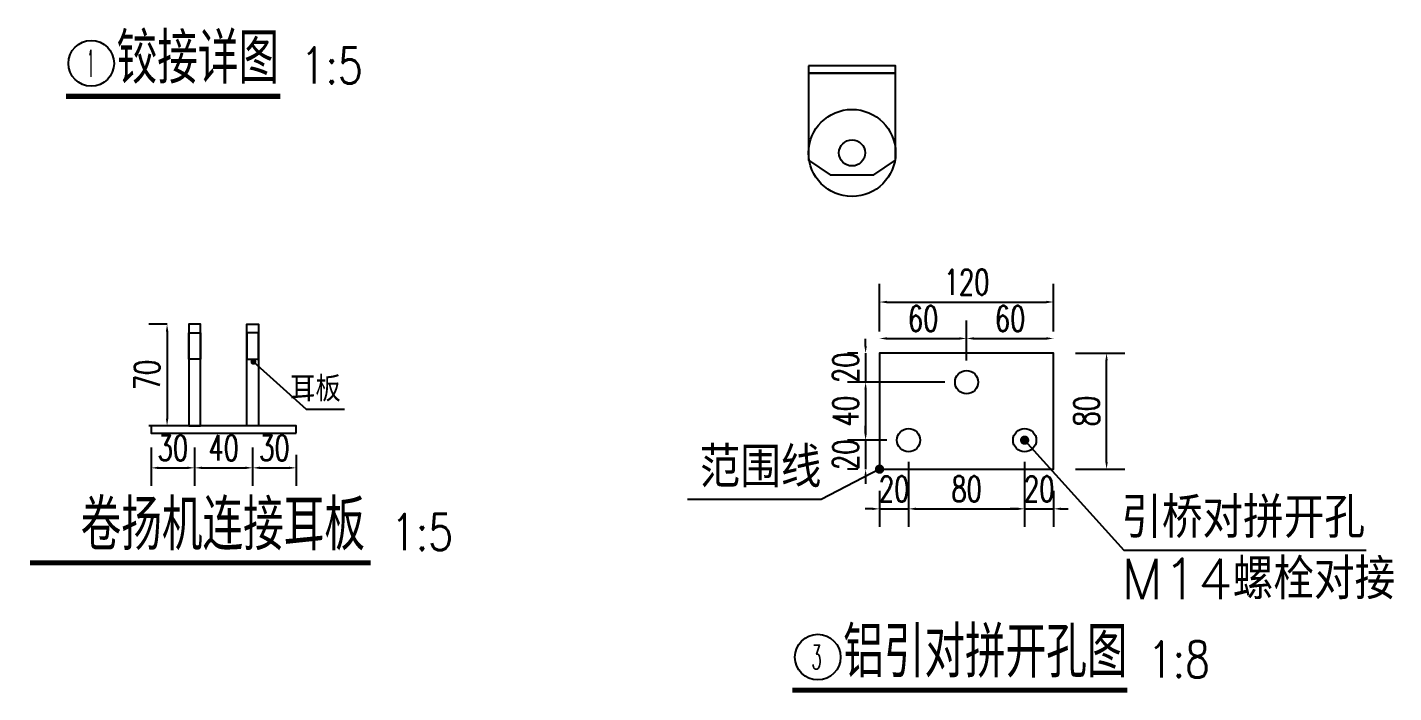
# Model space of a CAD drawing. Header units: millimetres. Extents: x -1471591 to 944464, y -468930 to 547002.
# Drawn here: x -598772 to -597831, y 158915 to 159374 of the extents above; entities that cross this region are included whole.
import ezdxf
from ezdxf.enums import TextEntityAlignment as Align

# ---------------------------------------------------------------- set-up
doc = ezdxf.new("R2010")
doc.units = ezdxf.units.MM
doc.header["$LTSCALE"] = 10
doc.header["$PDMODE"] = 35
for name, color, linetype in [('DIM_LEAD', 3, 'Continuous'), ('DIM_SYMB', 3, 'Continuous'), ('PUB_TEXT', 7, 'Continuous'), ('W-WOOD_FLOOR木地板', 30, 'Continuous')]:
    doc.layers.add(name, color=color, linetype=linetype)
doc.styles.add('_TCH_DIM', font='SIMPLEX.shx', dxfattribs={"bigfont": 'hztxt.shx'})
doc.styles.get("Standard").update_dxf_attribs({"font": 'simplex.shx', "width": 0.8, "bigfont": 'hztxt.shx'})
doc.styles.add('STANDARD_T3', font='simplex.shx', dxfattribs={"width": 0.7, "bigfont": 'hztxt.shx'})
doc.dimstyles.new('W&&5', dxfattribs={"dimtxt": 17.5, "dimasz": 5, "dimexe": 12.5, "dimexo": 15, "dimgap": 5, "dimtad": 1, "dimdec": 0, "dimzin": 0, "dimdsep": 46, "dimtxsty": 'STANDARD_T3', "dimcen": 0.09, "dimclrd": 1, "dimclre": 1, "dimclrt": 7, "dimazin": 2, "dimtfac": 1, "dimtdec": 0, "dimtix": 1, "dimtmove": 2, "dimatfit": 3, "dimfxl": 0, "dimtolj": 1, "dimtzin": 0, "dimarcsym": 0})

# ---------------------------------------------------------------- blocks, each defined once
blk = doc.blocks.new('*D753')
at = {"layer": 'Defpoints', "color": 0, "transparency": 16777216}
for p in [(-598064.9, 159184.66), (-598184.9, 159149.38), (-598064.9, 159149.38)]:
    blk.add_point(p, dxfattribs=at)
at = {"layer": 'W-WOOD_FLOOR木地板', "color": 1, "lineweight": -2, "transparency": 16777216}
for p, q in [((-598184.9, 159164.38), (-598184.9, 159197.16)), ((-598064.9, 159164.38), (-598064.9, 159197.16)), ((-598179.9, 159184.66), (-598069.9, 159184.66))]:
    blk.add_line(p, q, dxfattribs=at)
at = {"layer": 'W-WOOD_FLOOR木地板', "color": 1, "transparency": 16777216}
for points in [[(-598179.9, 159185.5), (-598179.9, 159183.83), (-598184.9, 159184.66)], [(-598069.9, 159185.5), (-598069.9, 159183.83), (-598064.9, 159184.66)]]:
    blk.add_solid(points, dxfattribs=at)
at = {"layer": 'W-WOOD_FLOOR木地板', "color": 7, "transparency": 16777216, "insert": (-598124.9, 159198.41), "char_height": 17.5, "attachment_point": 5, "style": 'STANDARD_T3'}
blk.add_mtext('\\A1;120', dxfattribs=at)
blk = doc.blocks.new('*D754')
at = {"layer": 'Defpoints', "color": 0, "transparency": 16777216}
for p in [(-598064.9, 159149.38), (-598028.43, 159149.38), (-598064.9, 159069.38)]:
    blk.add_point(p, dxfattribs=at)
at = {"layer": 'W-WOOD_FLOOR木地板', "color": 1, "lineweight": -2, "transparency": 16777216}
for p, q in [((-598049.9, 159149.38), (-598015.93, 159149.38)), ((-598028.43, 159074.38), (-598028.43, 159144.38)), ((-598049.9, 159069.38), (-598015.93, 159069.38))]:
    blk.add_line(p, q, dxfattribs=at)
at = {"layer": 'W-WOOD_FLOOR木地板', "color": 1, "transparency": 16777216}
for points in [[(-598029.26, 159144.38), (-598027.6, 159144.38), (-598028.43, 159149.38)], [(-598029.26, 159074.38), (-598027.6, 159074.38), (-598028.43, 159069.38)]]:
    blk.add_solid(points, dxfattribs=at)
at = {"layer": 'W-WOOD_FLOOR木地板', "color": 7, "transparency": 16777216, "insert": (-598042.18, 159109.38), "char_height": 17.5, "attachment_point": 5, "rotation": 90, "style": 'STANDARD_T3'}
blk.add_mtext('\\A1;80', dxfattribs=at)
blk = doc.blocks.new('*D755')
at = {"layer": 'Defpoints', "color": 0, "transparency": 16777216}
for p in [(-598124.9, 159159.52), (-598184.9, 159149.38), (-598124.9, 159129.38)]:
    blk.add_point(p, dxfattribs=at)
at = {"layer": 'W-WOOD_FLOOR木地板', "color": 1, "lineweight": -2, "transparency": 16777216}
for p, q in [((-598184.9, 159164.38), (-598184.9, 159172.02)), ((-598124.9, 159144.38), (-598124.9, 159172.02)), ((-598179.9, 159159.52), (-598129.9, 159159.52))]:
    blk.add_line(p, q, dxfattribs=at)
at = {"layer": 'W-WOOD_FLOOR木地板', "color": 1, "transparency": 16777216}
for points in [[(-598179.9, 159160.36), (-598179.9, 159158.69), (-598184.9, 159159.52)], [(-598129.9, 159160.36), (-598129.9, 159158.69), (-598124.9, 159159.52)]]:
    blk.add_solid(points, dxfattribs=at)
at = {"layer": 'W-WOOD_FLOOR木地板', "color": 7, "transparency": 16777216, "insert": (-598154.9, 159173.27), "char_height": 17.5, "attachment_point": 5, "style": 'STANDARD_T3'}
blk.add_mtext('\\A1;60', dxfattribs=at)
blk = doc.blocks.new('*D756')
at = {"layer": 'Defpoints', "color": 0, "transparency": 16777216}
for p in [(-598064.9, 159159.52), (-598064.9, 159149.38), (-598124.9, 159129.38)]:
    blk.add_point(p, dxfattribs=at)
at = {"layer": 'W-WOOD_FLOOR木地板', "color": 1, "lineweight": -2, "transparency": 16777216}
for p, q in [((-598124.9, 159144.38), (-598124.9, 159172.02)), ((-598064.9, 159164.38), (-598064.9, 159172.02)), ((-598119.9, 159159.52), (-598069.9, 159159.52))]:
    blk.add_line(p, q, dxfattribs=at)
at = {"layer": 'W-WOOD_FLOOR木地板', "color": 1, "transparency": 16777216}
for points in [[(-598119.9, 159160.36), (-598119.9, 159158.69), (-598124.9, 159159.52)], [(-598069.9, 159160.36), (-598069.9, 159158.69), (-598064.9, 159159.52)]]:
    blk.add_solid(points, dxfattribs=at)
at = {"layer": 'W-WOOD_FLOOR木地板', "color": 7, "transparency": 16777216, "insert": (-598094.9, 159173.27), "char_height": 17.5, "attachment_point": 5, "style": 'STANDARD_T3'}
blk.add_mtext('\\A1;60', dxfattribs=at)
blk = doc.blocks.new('*D713')
at = {"layer": 'Defpoints', "color": 0, "transparency": 16777216}
for p in [(-598184.9, 159149.38), (-598194.53, 159129.38), (-598124.9, 159129.38)]:
    blk.add_point(p, dxfattribs=at)
at = {"layer": 'W-WOOD_FLOOR木地板', "color": 1, "lineweight": -2, "transparency": 16777216}
for p, q in [((-598194.53, 159154.38), (-598194.53, 159159.38)), ((-598199.9, 159149.38), (-598207.03, 159149.38)), ((-598194.53, 159149.38), (-598194.53, 159129.38)), ((-598139.9, 159129.38), (-598207.03, 159129.38)), ((-598194.53, 159124.38), (-598194.53, 159119.38))]:
    blk.add_line(p, q, dxfattribs=at)
at = {"layer": 'W-WOOD_FLOOR木地板', "color": 1, "transparency": 16777216}
for points in [[(-598195.37, 159154.38), (-598193.7, 159154.38), (-598194.53, 159149.38)], [(-598195.37, 159124.38), (-598193.7, 159124.38), (-598194.53, 159129.38)]]:
    blk.add_solid(points, dxfattribs=at)
at = {"layer": 'W-WOOD_FLOOR木地板', "color": 7, "transparency": 16777216, "insert": (-598208.28, 159139.38), "char_height": 17.5, "attachment_point": 5, "rotation": 90, "style": 'STANDARD_T3'}
blk.add_mtext('\\A1;20', dxfattribs=at)
blk = doc.blocks.new('*D757')
at = {"layer": 'Defpoints', "color": 0, "transparency": 16777216}
for p in [(-598124.9, 159129.38), (-598194.53, 159089.38), (-598164.9, 159089.38)]:
    blk.add_point(p, dxfattribs=at)
at = {"layer": 'W-WOOD_FLOOR木地板', "color": 1, "lineweight": -2, "transparency": 16777216}
for p, q in [((-598139.9, 159129.38), (-598207.03, 159129.38)), ((-598194.53, 159124.38), (-598194.53, 159094.38)), ((-598179.9, 159089.38), (-598207.03, 159089.38))]:
    blk.add_line(p, q, dxfattribs=at)
at = {"layer": 'W-WOOD_FLOOR木地板', "color": 1, "transparency": 16777216}
for points in [[(-598195.37, 159124.38), (-598193.7, 159124.38), (-598194.53, 159129.38)], [(-598195.37, 159094.38), (-598193.7, 159094.38), (-598194.53, 159089.38)]]:
    blk.add_solid(points, dxfattribs=at)
at = {"layer": 'W-WOOD_FLOOR木地板', "color": 7, "transparency": 16777216, "insert": (-598208.28, 159109.38), "char_height": 17.5, "attachment_point": 5, "rotation": 90, "style": 'STANDARD_T3'}
blk.add_mtext('\\A1;40', dxfattribs=at)
blk = doc.blocks.new('*D758')
at = {"layer": 'Defpoints', "color": 0, "transparency": 16777216}
for p in [(-598164.9, 159089.38), (-598194.53, 159069.38), (-598184.9, 159069.38)]:
    blk.add_point(p, dxfattribs=at)
at = {"layer": 'W-WOOD_FLOOR木地板', "color": 1, "lineweight": -2, "transparency": 16777216}
for p, q in [((-598194.53, 159094.38), (-598194.53, 159099.38)), ((-598179.9, 159089.38), (-598207.03, 159089.38)), ((-598194.53, 159089.38), (-598194.53, 159069.38)), ((-598199.9, 159069.38), (-598207.03, 159069.38)), ((-598194.53, 159064.38), (-598194.53, 159059.38))]:
    blk.add_line(p, q, dxfattribs=at)
at = {"layer": 'W-WOOD_FLOOR木地板', "color": 1, "transparency": 16777216}
for points in [[(-598195.37, 159094.38), (-598193.7, 159094.38), (-598194.53, 159089.38)], [(-598195.37, 159064.38), (-598193.7, 159064.38), (-598194.53, 159069.38)]]:
    blk.add_solid(points, dxfattribs=at)
at = {"layer": 'W-WOOD_FLOOR木地板', "color": 7, "transparency": 16777216, "insert": (-598208.28, 159079.38), "char_height": 17.5, "attachment_point": 5, "rotation": 90, "style": 'STANDARD_T3'}
blk.add_mtext('\\A1;20', dxfattribs=at)
blk = doc.blocks.new('*D714')
at = {"layer": 'Defpoints', "color": 0, "transparency": 16777216}
for p in [(-598164.9, 159089.38), (-598184.9, 159069.38), (-598164.9, 159042.02)]:
    blk.add_point(p, dxfattribs=at)
at = {"layer": 'W-WOOD_FLOOR木地板', "color": 1, "lineweight": -2, "transparency": 16777216}
for p, q in [((-598164.9, 159074.38), (-598164.9, 159029.52)), ((-598184.9, 159054.38), (-598184.9, 159029.52)), ((-598189.9, 159042.02), (-598194.9, 159042.02)), ((-598184.9, 159042.02), (-598164.9, 159042.02)), ((-598159.9, 159042.02), (-598154.9, 159042.02))]:
    blk.add_line(p, q, dxfattribs=at)
at = {"layer": 'W-WOOD_FLOOR木地板', "color": 1, "transparency": 16777216}
for points in [[(-598189.9, 159042.85), (-598189.9, 159041.18), (-598184.9, 159042.02)], [(-598159.9, 159042.85), (-598159.9, 159041.18), (-598164.9, 159042.02)]]:
    blk.add_solid(points, dxfattribs=at)
at = {"layer": 'W-WOOD_FLOOR木地板', "color": 7, "transparency": 16777216, "insert": (-598174.9, 159055.77), "char_height": 17.5, "attachment_point": 5, "style": 'STANDARD_T3'}
blk.add_mtext('\\A1;20', dxfattribs=at)
blk = doc.blocks.new('*D759')
at = {"layer": 'Defpoints', "color": 0, "transparency": 16777216}
for p in [(-598164.9, 159089.38), (-598084.9, 159089.38), (-598084.9, 159042.02)]:
    blk.add_point(p, dxfattribs=at)
at = {"layer": 'W-WOOD_FLOOR木地板', "color": 1, "lineweight": -2, "transparency": 16777216}
for p, q in [((-598164.9, 159074.38), (-598164.9, 159029.52)), ((-598084.9, 159074.38), (-598084.9, 159029.52)), ((-598159.9, 159042.02), (-598089.9, 159042.02))]:
    blk.add_line(p, q, dxfattribs=at)
at = {"layer": 'W-WOOD_FLOOR木地板', "color": 1, "transparency": 16777216}
for points in [[(-598159.9, 159042.85), (-598159.9, 159041.18), (-598164.9, 159042.02)], [(-598089.9, 159042.85), (-598089.9, 159041.18), (-598084.9, 159042.02)]]:
    blk.add_solid(points, dxfattribs=at)
at = {"layer": 'W-WOOD_FLOOR木地板', "color": 7, "transparency": 16777216, "insert": (-598124.9, 159055.77), "char_height": 17.5, "attachment_point": 5, "style": 'STANDARD_T3'}
blk.add_mtext('\\A1;80', dxfattribs=at)
blk = doc.blocks.new('*D760')
at = {"layer": 'Defpoints', "color": 0, "transparency": 16777216}
for p in [(-598084.9, 159089.38), (-598064.9, 159069.38), (-598064.9, 159042.02)]:
    blk.add_point(p, dxfattribs=at)
at = {"layer": 'W-WOOD_FLOOR木地板', "color": 1, "lineweight": -2, "transparency": 16777216}
for p, q in [((-598084.9, 159074.38), (-598084.9, 159029.52)), ((-598064.9, 159054.38), (-598064.9, 159029.52)), ((-598089.9, 159042.02), (-598094.9, 159042.02)), ((-598084.9, 159042.02), (-598064.9, 159042.02)), ((-598059.9, 159042.02), (-598054.9, 159042.02))]:
    blk.add_line(p, q, dxfattribs=at)
at = {"layer": 'W-WOOD_FLOOR木地板', "color": 1, "transparency": 16777216}
for points in [[(-598089.9, 159042.85), (-598089.9, 159041.18), (-598084.9, 159042.02)], [(-598059.9, 159042.85), (-598059.9, 159041.18), (-598064.9, 159042.02)]]:
    blk.add_solid(points, dxfattribs=at)
at = {"layer": 'W-WOOD_FLOOR木地板', "color": 7, "transparency": 16777216, "insert": (-598074.9, 159055.77), "char_height": 17.5, "attachment_point": 5, "style": 'STANDARD_T3'}
blk.add_mtext('\\A1;20', dxfattribs=at)
blk = doc.blocks.new('*D761')
at = {"color": 1, "lineweight": -2, "transparency": 16777216}
for p, q in [((-598687.09, 159084.31), (-598687.09, 159057.79)), ((-598657.09, 159084.31), (-598657.09, 159057.79)), ((-598682.09, 159070.29), (-598662.09, 159070.29))]:
    blk.add_line(p, q, dxfattribs=at)
at = {"color": 1, "transparency": 16777216}
for points in [[(-598682.09, 159071.13), (-598682.09, 159069.46), (-598687.09, 159070.29)], [(-598662.09, 159071.13), (-598662.09, 159069.46), (-598657.09, 159070.29)]]:
    blk.add_solid(points, dxfattribs=at)
at = {"layer": 'Defpoints', "color": 0, "transparency": 16777216}
for p in [(-598687.09, 159099.31), (-598657.09, 159099.31), (-598657.09, 159070.29)]:
    blk.add_point(p, dxfattribs=at)
at = {"color": 7, "transparency": 16777216, "insert": (-598672.09, 159084.04), "char_height": 17.5, "attachment_point": 5, "style": 'STANDARD_T3'}
blk.add_mtext('\\A1;30', dxfattribs=at)
blk = doc.blocks.new('*D762')
at = {"color": 1, "lineweight": -2, "transparency": 16777216}
for p, q in [((-598657.09, 159084.31), (-598657.09, 159057.79)), ((-598617.09, 159084.31), (-598617.09, 159057.79)), ((-598652.09, 159070.29), (-598622.09, 159070.29))]:
    blk.add_line(p, q, dxfattribs=at)
at = {"color": 1, "transparency": 16777216}
for points in [[(-598652.09, 159071.13), (-598652.09, 159069.46), (-598657.09, 159070.29)], [(-598622.09, 159071.13), (-598622.09, 159069.46), (-598617.09, 159070.29)]]:
    blk.add_solid(points, dxfattribs=at)
at = {"layer": 'Defpoints', "color": 0, "transparency": 16777216}
for p in [(-598657.09, 159099.31), (-598617.09, 159099.31), (-598617.09, 159070.29)]:
    blk.add_point(p, dxfattribs=at)
at = {"color": 7, "transparency": 16777216, "insert": (-598637.09, 159084.04), "char_height": 17.5, "attachment_point": 5, "style": 'STANDARD_T3'}
blk.add_mtext('\\A1;40', dxfattribs=at)
blk = doc.blocks.new('*D763')
at = {"color": 1, "lineweight": -2, "transparency": 16777216}
for p, q in [((-598617.09, 159084.31), (-598617.09, 159057.79)), ((-598587.09, 159079.31), (-598587.09, 159057.79)), ((-598612.09, 159070.29), (-598592.09, 159070.29))]:
    blk.add_line(p, q, dxfattribs=at)
at = {"color": 1, "transparency": 16777216}
for points in [[(-598612.09, 159071.13), (-598612.09, 159069.46), (-598617.09, 159070.29)], [(-598592.09, 159071.13), (-598592.09, 159069.46), (-598587.09, 159070.29)]]:
    blk.add_solid(points, dxfattribs=at)
at = {"layer": 'Defpoints', "color": 0, "transparency": 16777216}
for p in [(-598617.09, 159099.31), (-598587.09, 159094.31), (-598587.09, 159070.29)]:
    blk.add_point(p, dxfattribs=at)
at = {"color": 7, "transparency": 16777216, "insert": (-598602.09, 159084.04), "char_height": 17.5, "attachment_point": 5, "style": 'STANDARD_T3'}
blk.add_mtext('\\A1;30', dxfattribs=at)
blk = doc.blocks.new('*D764')
at = {"color": 1, "lineweight": -2, "transparency": 16777216}
for p, q in [((-598676.09, 159169.31), (-598688.59, 159169.31)), ((-598676.09, 159164.31), (-598676.09, 159104.31)), ((-598676.09, 159099.31), (-598688.59, 159099.31))]:
    blk.add_line(p, q, dxfattribs=at)
at = {"color": 1, "transparency": 16777216}
for points in [[(-598676.92, 159164.31), (-598675.25, 159164.31), (-598676.09, 159169.31)], [(-598676.92, 159104.31), (-598675.25, 159104.31), (-598676.09, 159099.31)]]:
    blk.add_solid(points, dxfattribs=at)
at = {"layer": 'Defpoints', "color": 0, "transparency": 16777216}
for p in [(-598661.09, 159169.31), (-598676.09, 159099.31), (-598661.09, 159099.31)]:
    blk.add_point(p, dxfattribs=at)
at = {"color": 7, "transparency": 16777216, "insert": (-598689.84, 159134.31), "char_height": 17.5, "attachment_point": 5, "rotation": 90, "style": 'STANDARD_T3'}
blk.add_mtext('\\A1;70', dxfattribs=at)

msp = doc.modelspace()

# ---------------------------------------------------------------- linework, layer by layer
for points in [[(-598233.88, 159347.48), (-598233.88, 159342.48), (-598173.88, 159342.48), (-598173.88, 159347.48)], [(-598233.88, 159342.48), (-598233.88, 159282.48), (-598218.88, 159272.48), (-598188.88, 159272.48), (-598173.88, 159282.48), (-598173.88, 159342.48)], [(-598653.09, 159099.31), (-598653.09, 159169.31), (-598661.09, 159169.31), (-598661.09, 159099.31)], [(-598621.09, 159099.31), (-598621.09, 159169.31), (-598613.09, 159169.31), (-598613.09, 159099.31)], [(-598661.09, 159145.31), (-598661.09, 159163.31), (-598653.09, 159163.31), (-598653.09, 159145.31)], [(-598613.09, 159145.31), (-598613.09, 159163.31), (-598621.09, 159163.31), (-598621.09, 159145.31)], [(-598587.09, 159094.31), (-598587.09, 159099.31), (-598687.09, 159099.31), (-598687.09, 159094.31)]]:
    msp.add_lwpolyline(points, close=True)
at = {"color": 253}
msp.add_lwpolyline([(-598184.9, 159069.38), (-598064.9, 159069.38), (-598064.9, 159149.38), (-598184.9, 159149.38)], close=True, dxfattribs=at)
for radius in [30, 9]:
    msp.add_circle((-598203.88, 159287.48), radius)
at = {"color": 3}
for centre in [(-598124.9, 159129.38), (-598164.9, 159089.38), (-598084.9, 159089.38)]:
    msp.add_circle(centre, 8, dxfattribs=at)
at = {"layer": 'DIM_LEAD'}
for p, q in [((-598616.57, 159143.42), (-598580.24, 159110.79)), ((-598580.24, 159110.79), (-598553.72, 159110.79)), ((-598084.9, 159089.38), (-598016.42, 159013.61)), ((-598184.9, 159069.38), (-598225.21, 159048.36)), ((-598225.21, 159048.36), (-598317.4, 159048.36)), ((-598016.42, 159013.61), (-597849.36, 159013.61))]:
    msp.add_line(p, q, dxfattribs=at)
for points, const_width in [([(-598617.32, 159144.09, 1), (-598615.83, 159142.75, 1)], 2), ([(-598085.97, 159090.56, 1), (-598083.83, 159088.19, 1)], 3.2), ([(-598183.48, 159070.11, 1), (-598186.32, 159068.64, 1)], 3.2)]:
    msp.add_lwpolyline(points, format="xyb", close=True, dxfattribs=dict(at, const_width=const_width))
at = {"layer": 'DIM_SYMB', "const_width": 3.5}
for points in [[(-598745.86, 159326.51), (-598598.04, 159326.51)], [(-598770.67, 159004.73), (-598535.76, 159004.73)], [(-598244.99, 158916.99), (-598014.04, 158916.99)]]:
    msp.add_lwpolyline(points, dxfattribs=at)
at = {"layer": 'PUB_TEXT', "color": 7}
for centre in [(-598728.36, 159349.26), (-598227.49, 158939.74)]:
    msp.add_circle(centre, 15.75, dxfattribs=at)

# ---------------------------------------------------------------- texts
at = {"layer": 'PUB_TEXT', "color": 7, "width": 0.8}
for s, height, p in [('铰接详图', 35, (-598710.86, 159335.26)), ('1:5', 25, (-598584.04, 159335.26)), ('卷扬机连接耳板', 35, (-598735.67, 159013.48)), ('1:5', 25, (-598521.76, 159013.48)), ('铝引对拼开孔图', 35, (-598209.99, 158925.74)), ('1:8', 25, (-598000.04, 158925.74))]:
    msp.add_text(s, height=height, dxfattribs=at).set_placement(p)
for s, height, p, p2 in [('1', 18.57, (-598730.13, 159339.98), (-598727.3, 159339.98)), ('3', 16.68, (-598231.93, 158931.4), (-598224.82, 158931.4))]:
    msp.add_text(s, height=height, dxfattribs=at).set_placement(p, p2, align=Align.FIT)
at = {"layer": 'PUB_TEXT', "color": 7, "style": '_TCH_DIM'}
for s, height, p in [('耳板', 17.5, (-598591.35, 159116.04)), ('范围线', 28, (-598309, 159056.76)), ('引桥对拼开孔', 28, (-598018.26, 159022.01)), ('M14螺栓对接', 28, (-598018.26, 158979.66))]:
    msp.add_text(s, height=height, dxfattribs=at).set_placement(p)

# ---------------------------------------------------------------- dimensions: what is measured, and where the dimension line sits
dim = msp.add_linear_dim(base=(-598676.09, 159099.31), p1=(-598661.09, 159169.31), p2=(-598661.09, 159099.31), angle=90, dimstyle='W&&5')
dim.commit()
dim.dimension.update_dxf_attribs({"geometry": '*D764', "text_midpoint": (-598689.84, 159134.31)})
for base, p1, p2, picture, middle in [((-598657.09, 159070.29), (-598687.09, 159099.31), (-598657.09, 159099.31), '*D761', (-598672.09, 159084.04)), ((-598617.09, 159070.29), (-598657.09, 159099.31), (-598617.09, 159099.31), '*D762', (-598637.09, 159084.04)), ((-598587.09, 159070.29), (-598617.09, 159099.31), (-598587.09, 159094.31), '*D763', (-598602.09, 159084.04))]:
    dim = msp.add_linear_dim(base=base, p1=p1, p2=p2, dimstyle='W&&5')
    dim.commit()
    dim.dimension.update_dxf_attribs({"geometry": picture, "text_midpoint": middle})
at = {"layer": 'W-WOOD_FLOOR木地板'}
for base, p1, p2, picture, middle in [((-598064.9, 159184.66), (-598184.9, 159149.38), (-598064.9, 159149.38), '*D753', (-598124.9, 159198.41)), ((-598124.9, 159159.52), (-598184.9, 159149.38), (-598124.9, 159129.38), '*D755', (-598154.9, 159173.27)), ((-598064.9, 159159.52), (-598124.9, 159129.38), (-598064.9, 159149.38), '*D756', (-598094.9, 159173.27)), ((-598164.9, 159042.02), (-598184.9, 159069.38), (-598164.9, 159089.38), '*D714', (-598174.9, 159055.77)), ((-598084.9, 159042.02), (-598164.9, 159089.38), (-598084.9, 159089.38), '*D759', (-598124.9, 159055.77)), ((-598064.9, 159042.02), (-598084.9, 159089.38), (-598064.9, 159069.38), '*D760', (-598074.9, 159055.77))]:
    dim = msp.add_linear_dim(base=base, p1=p1, p2=p2, dimstyle='W&&5', dxfattribs=at)
    dim.commit()
    dim.dimension.update_dxf_attribs({"geometry": picture, "text_midpoint": middle})
for base, p1, p2, picture, middle in [((-598194.53, 159129.38), (-598184.9, 159149.38), (-598124.9, 159129.38), '*D713', (-598208.28, 159139.38)), ((-598028.43, 159149.38), (-598064.9, 159069.38), (-598064.9, 159149.38), '*D754', (-598042.18, 159109.38)), ((-598194.53, 159089.38), (-598124.9, 159129.38), (-598164.9, 159089.38), '*D757', (-598208.28, 159109.38)), ((-598194.53, 159069.38), (-598164.9, 159089.38), (-598184.9, 159069.38), '*D758', (-598208.28, 159079.38))]:
    dim = msp.add_linear_dim(base=base, p1=p1, p2=p2, angle=90, dimstyle='W&&5', dxfattribs=at)
    dim.commit()
    dim.dimension.update_dxf_attribs({"geometry": picture, "text_midpoint": middle})

doc.saveas('drawing.dxf')
